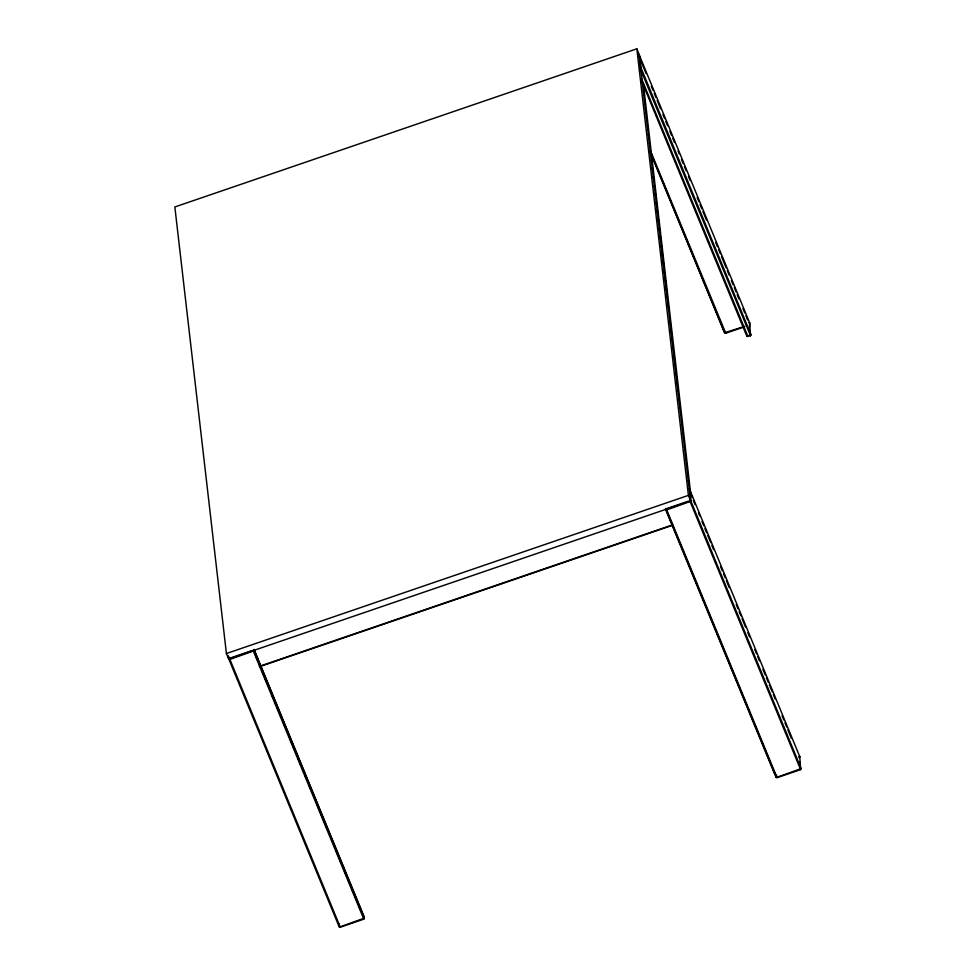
<?xml version="1.0" encoding="UTF-8"?>
<svg xmlns="http://www.w3.org/2000/svg" width="976" height="976" viewBox="0 0 976 976"><rect width="100%" height="100%" fill="white"/><g stroke="black" fill="none" stroke-linecap="round" stroke-linejoin="round"><path stroke-width="1.46" d="M251.601 650.736L229.47 658.312L228.933 659.325L339.16 926.761L340.295 927.2L363.816 919.148L364.207 916.854L253.98 649.43L364.353 918.123L340.051 926.895L339.16 926.761L338.818 923.784M688.397 501.2L666.266 508.777L665.717 509.801L775.944 777.225L777.091 777.665L800.613 769.613L799.771 756.693L689.544 489.257L688.409 488.817M641.854 81.459L746.86 336.22L750.52 335.805L640.036 68.064L640.829 67.356L639.451 55.449L638.316 54.998M688.653 489.122L689.544 489.257L690.923 501.176L801.15 768.6L776.835 777.36L775.944 777.225L776.591 775.237M636.84 48.8L174.85 206.961L226.42 653.53L228.677 659.02L690.666 500.859L639.109 54.29L636.84 48.8L688.409 495.381L690.666 500.859M744.834 326.301L724.631 332.779L650.37 152.61M743.968 326.984L725.766 333.219L724.631 332.779L652.541 156.965M226.42 653.53L688.409 495.381M259.421 666.327L672.476 524.917M259.677 666.632L672.732 525.222M748.787 322.739L749.678 322.873L750.52 335.805L750.007 331.34M746.86 336.22L751.056 334.78L640.829 67.356L639.683 66.905L640.036 68.064M363.316 916.72L364.207 916.854L363.816 919.148L252.991 650.26L254.126 650.699L229.824 659.471L228.933 659.325L228.591 656.348M775.798 775.944L776.945 776.396M747.994 336.659L641.574 78.775M800.613 769.613L689.776 500.725L690.923 501.176L666.608 509.936L665.717 509.801L665.571 508.52L775.225 774.541M777.091 777.665L666.266 508.777M340.295 927.2L229.47 658.312M640.305 59.524L638.56 55.303L639.451 55.449L749.678 322.873L749.483 326.875M641.464 62.342L646.112 73.603M651.334 86.266L653.066 90.5M654.225 93.306L655.97 97.527M657.129 100.345L660.606 108.787M662.936 114.424L664.668 118.645M665.827 121.463L667.572 125.684M669.89 131.309L671.634 135.53M672.793 138.348L674.538 142.569M678.015 151.024L679.174 153.83M681.492 159.466L683.237 163.687M684.396 166.506L686.14 170.727M688.458 176.351L690.203 180.572M697.157 197.469L698.901 201.69M700.06 204.509L701.805 208.73M702.964 211.536L706.441 219.99M715.725 242.512L717.47 246.733M718.629 249.539L720.361 253.772M721.52 256.578L726.168 267.839M727.327 270.657L729.072 274.878M731.39 280.515L733.122 284.736M734.294 287.542L736.026 291.775M737.185 294.581L738.93 298.802M742.992 308.66L744.725 312.881M745.896 315.699L747.628 319.921M650.675 151.341L725.766 333.219L725.619 331.938M690.398 493.344L692.143 497.565M693.302 500.383L695.046 504.604M698.523 513.047L699.682 515.865M702 521.501L703.745 525.722M704.904 528.541L706.648 532.762M707.807 535.568L710.699 542.607M711.87 545.425L713.602 549.647M720.569 566.544L722.301 570.765M723.472 573.571L725.205 577.804M726.364 580.61L729.267 587.65M736.233 604.547L737.966 608.768M739.125 611.574L740.869 615.795M742.028 618.613L745.518 627.056M747.836 632.692L749.568 636.913M754.79 649.577L756.534 653.798M757.693 656.616L759.438 660.837M762.915 669.292L765.233 674.916M766.392 677.734L768.136 681.956M769.295 684.774L772.199 691.801M773.358 694.619L775.103 698.84M782.057 715.737L783.801 719.959M784.96 722.777L786.705 726.998M787.864 729.804L791.341 738.259M255.993 656.323L257.737 660.545M258.896 663.363L260.641 667.584M261.8 670.402L266.436 681.663M271.657 694.326L273.402 698.548M274.561 701.366L276.306 705.587M277.465 708.405L280.942 716.848M283.26 722.484L285.004 726.705M290.226 739.369L291.97 743.59M293.129 746.408L294.862 750.629M298.351 759.072L300.669 764.708M301.828 767.514L303.573 771.735M304.732 774.554L306.464 778.775M308.794 784.411L310.527 788.632M317.493 805.517L319.225 809.738M320.396 812.557L322.129 816.778M323.288 819.596L326.777 828.038M336.049 850.56L337.794 854.781M338.953 857.599L340.697 861.82M344.174 870.263L346.492 875.899M347.663 878.717L349.396 882.938M351.714 888.563L353.458 892.784M354.617 895.602L356.362 899.823M357.521 902.641L360.998 911.084M799.747 762.171L800.1 765.147M643.306 83.399L690.801 494.637M643.648 91.976L643.989 95.001M644.697 101.053L645.038 104.066M645.563 108.604L646.088 113.143M646.612 117.681L646.966 120.707M647.661 126.746L648.003 129.771M648.528 134.31L649.052 138.848M649.577 143.374L649.931 146.4M650.455 150.938L650.797 153.964M651.504 160.015L651.846 163.041M652.371 167.567L652.724 170.593M653.42 176.644L653.774 179.669M654.469 185.708L654.823 188.734M655.335 193.272L655.689 196.298M656.384 202.349L656.738 205.363M657.263 209.901L657.787 214.439M658.312 218.978L658.654 222.003M659.361 228.042L659.703 231.068M660.227 235.606L660.752 240.145M661.277 244.671L661.63 247.697M662.155 252.235L662.667 256.773M663.192 261.312L663.546 264.337M664.241 270.376L664.595 273.402M665.12 277.94L665.461 280.966M666.169 287.005L666.51 290.031M667.035 294.569L667.389 297.595M668.084 303.646L668.438 306.659M670 320.274L670.353 323.3M671.049 329.339L671.403 332.365M671.927 336.903L672.269 339.929M672.976 345.98L673.318 348.993M673.843 353.532L674.367 358.07M674.892 362.608L675.246 365.634M675.941 371.673L676.295 374.699M676.819 379.237L677.332 383.775M677.856 388.302L678.21 391.327M678.735 395.866L679.259 400.404M679.784 404.942L680.126 407.956M681.699 421.571L682.053 424.597M682.749 430.636L683.102 433.661M683.627 438.2L683.969 441.225M684.664 447.276L685.018 450.29M685.713 456.341L686.067 459.367M686.592 463.905L686.945 466.931M687.641 472.97L687.982 475.995M688.507 480.534L689.032 485.072M228.335 655.994L228.677 659.02M799.771 756.693L799.234 757.705L798.88 756.559L799.771 756.693"/></g></svg>
